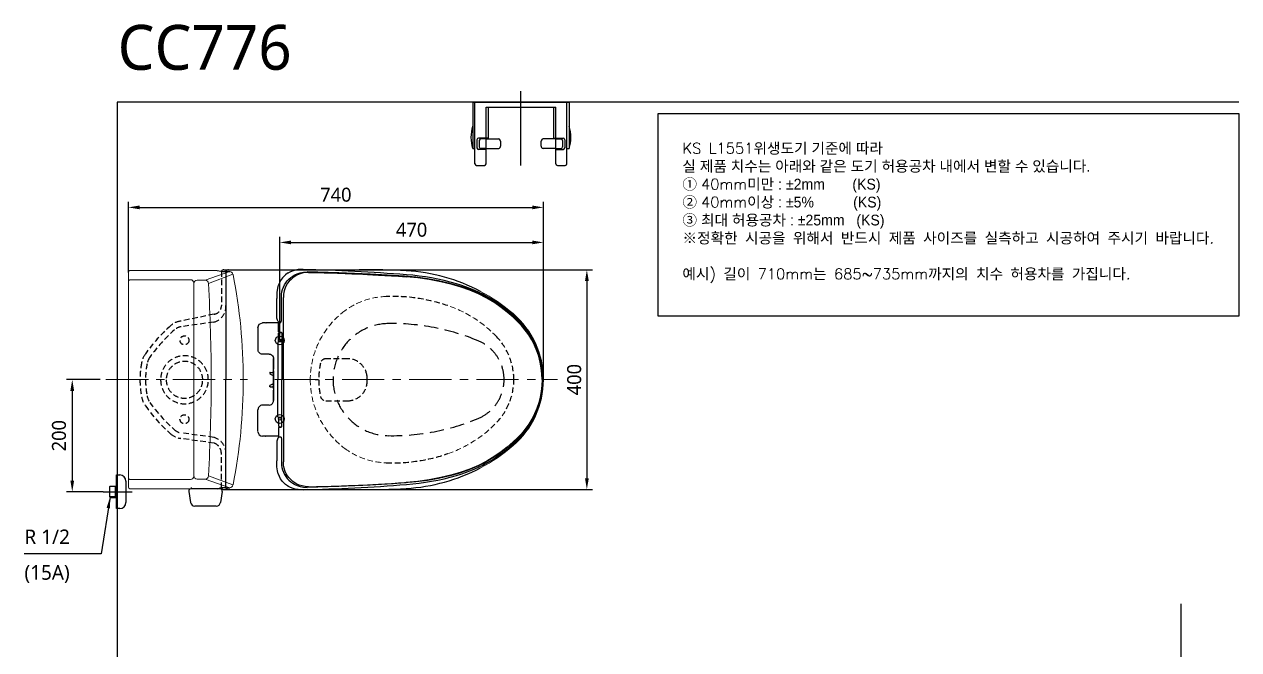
# Model space of a CAD drawing. Extents: x 2405 to 4616, y 341 to 2571.
# Drawn here: x 2451 to 4616, y 1456 to 2571 of the extents above; entities that cross this region are included whole.
import ezdxf

# ---------------------------------------------------------------- set-up
doc = ezdxf.new("R2010")
doc.units = 0
doc.header["$LTSCALE"] = 20
doc.header["$MEASUREMENT"] = 0
doc.linetypes.add('CENTER', pattern=[2, 1.25, -0.25, 0.25, -0.25])
doc.linetypes.add('HIDDEN', pattern=[0.375, 0.25, -0.125])
doc.layers.get('0').update_dxf_attribs({"linetype": 'CONTINUOUS'})
doc.layers.get('DEFPOINTS').update_dxf_attribs({"linetype": 'CONTINUOUS'})
for name, color, linetype in [('1', 1, 'CONTINUOUS'), ('2', 2, 'CONTINUOUS'), ('3', 3, 'CONTINUOUS'), ('4', 4, 'CONTINUOUS'), ('6', 6, 'CONTINUOUS'), ('FAUCET', 4, 'CONTINUOUS')]:
    doc.layers.add(name, color=color, linetype=linetype)
doc.styles.add('GHS', font='romans', dxfattribs={"bigfont": 'ghs'})
doc.styles.add('ROMANS', font='romans', dxfattribs={"height": 10.144927})
doc.styles.get("Standard").update_dxf_attribs({"font": 'NanumGothic.ttf'})
doc.dimstyles.new('ISO-25', dxfattribs={"dimtxt": 25, "dimasz": 15, "dimexe": 1.25, "dimexo": 0.625, "dimgap": 7, "dimtad": 1, "dimtxsty": 'Standard', "dimcen": 2.5, "dimclrt": 2, "dimadec": 0, "dimazin": 0, "dimtfac": 1, "dimtmove": 0, "dimatfit": 3, "dimfxl": 0, "dimarcsym": 0})
doc.dimstyles.get("Standard").update_dxf_attribs({"dimtxt": 2.7, "dimasz": 2, "dimexe": 2, "dimexo": 1, "dimgap": 1.5, "dimtad": 1, "dimlfac": 10, "dimzin": 0, "dimdsep": 46, "dimtxsty": 'Standard', "dimcen": 0, "dimclrt": 2, "dimadec": 0, "dimazin": 0, "dimtfac": 1, "dimtofl": 0, "dimtmove": 0, "dimatfit": 3, "dimfxl": 0, "dimtolj": 1, "dimtzin": 0, "dimarcsym": 0})

# ---------------------------------------------------------------- blocks, each defined once
blk = doc.blocks.new('*D12')
at = {"layer": '1', "color": 3, "linetype": 'ByBlock', "lineweight": -2}
for p, q in [((2586.3, 1937.7), (2526.5, 1937.7)), ((2536.5, 1917.7), (2536.5, 1757.7)), ((2591.8, 1737.7), (2526.5, 1737.7))]:
    blk.add_line(p, q, dxfattribs=at)
at = {"layer": '1', "color": 3}
for points in [[(2533.1, 1917.7), (2539.8, 1917.7), (2536.5, 1937.7)], [(2533.1, 1757.7), (2539.8, 1757.7), (2536.5, 1737.7)]]:
    blk.add_solid(points, dxfattribs=at)
at = {"layer": 'DEFPOINTS', "color": 0}
for p in [(2586.3, 1937.7), (2536.5, 1737.7), (2591.8, 1737.7)]:
    blk.add_point(p, dxfattribs=at)
at = {"layer": '1', "color": 2, "insert": (2512.9, 1837.7), "char_height": 25, "attachment_point": 5, "rotation": 90}
blk.add_mtext('\\A1;200', dxfattribs=at)
blk = doc.blocks.new('*D6')
at = {"color": 3, "linetype": 'ByBlock', "lineweight": -2}
for p, q in [((2906.6, 2007.5), (2906.6, 2192.4)), ((3376.6, 1937.6), (3376.6, 2192.4)), ((2926.6, 2182.4), (3356.6, 2182.4))]:
    blk.add_line(p, q, dxfattribs=at)
at = {"color": 3, "linetype": 'Continuous'}
for points in [[(2926.6, 2185.8), (2926.6, 2179.1), (2906.6, 2182.4)], [(3356.6, 2185.8), (3356.6, 2179.1), (3376.6, 2182.4)]]:
    blk.add_solid(points, dxfattribs=at)
at = {"layer": 'DEFPOINTS', "color": 0, "linetype": 'Continuous'}
for p in [(3376.6, 2182.4), (2906.6, 2007.5), (3376.6, 1937.6)]:
    blk.add_point(p, dxfattribs=at)
at = {"color": 2, "linetype": 'Continuous', "lineweight": 0, "insert": (3141.6, 2204.9), "char_height": 25, "attachment_point": 5}
blk.add_mtext('\\A1;470', dxfattribs=at)
blk = doc.blocks.new('*D7')
at = {"color": 3, "linetype": 'ByBlock', "lineweight": -2}
for p, q in [((2872.7, 2133.7), (3464.1, 2133.7)), ((3454.1, 2113.7), (3454.1, 1761.6)), ((2888.2, 1741.6), (3464.1, 1741.6))]:
    blk.add_line(p, q, dxfattribs=at)
at = {"color": 3, "linetype": 'Continuous'}
for points in [[(3450.8, 2113.7), (3457.5, 2113.7), (3454.1, 2133.7)], [(3450.8, 1761.6), (3457.5, 1761.6), (3454.1, 1741.6)]]:
    blk.add_solid(points, dxfattribs=at)
at = {"layer": 'DEFPOINTS', "color": 0, "linetype": 'Continuous'}
for p in [(2872.7, 2133.7), (2888.2, 1741.6), (3454.1, 1741.6)]:
    blk.add_point(p, dxfattribs=at)
at = {"color": 2, "linetype": 'Continuous', "lineweight": 0, "insert": (3431.6, 1937.7), "char_height": 25, "attachment_point": 5, "rotation": 90}
blk.add_mtext('\\A1;400', dxfattribs=at)
blk = doc.blocks.new('A$C18963F04')
at = {"color": 2, "ltscale": 50}
for p, q in [((80.2, 392.7), (80.2, 392.7)), ((33.5, 308.9), (33.5, 341)), ((0, 289.2), (0, 249.9)), ((0, 289.2), (0, 289.2)), ((13.6, 297.4), (8, 297.4)), ((14.4, 297.4), (13.8, 297.3)), ((36.5, 297.4), (14.4, 297.4)), ((36.4, 282.8), (36.4, 296.9)), ((36.9, 298.2), (40.1, 298.4)), ((36.9, 281.5), (41.2, 281.3)), ((38.5, 299), (38.1, 299)), ((38.6, 299), (38.2, 299)), ((35.3, 262.1), (35.3, 196.4)), ((36.5, 265.4), (36.5, 278.6)), ((41.4, 263.7), (38.4, 263.9)), ((42.6, 276.3), (42.6, 196.4)), ((0, 249.9), (0, 249.9)), ((0, 249.9), (0, 249.9)), ((19.7, 241.9), (8, 241.9)), ((19.7, 241.9), (19.7, 241.9)), ((27.7, 234.1), (27.7, 234.1)), ((27.7, 234.1), (27.7, 215)), ((27.7, 212.5), (27.7, 233.9)), ((21, 208.8), (21, 208.7)), ((21, 207.7), (21, 208.7)), ((21.5, 209.3), (25.7, 209.3)), ((27, 207.7), (27, 208.8)), ((27.2, 204.3), (27.2, 204.3)), ((27.7, 207.4), (27.7, 212.5)), ((27.7, 207.4), (27.7, 212.5)), ((27.7, 212), (27.7, 211.9)), ((27.7, 211.9), (27.7, 203.6)), ((27.7, 207.1), (27.7, 211.9)), ((27.7, 206.7), (27.7, 206.4)), ((27.7, 206.4), (27.7, 206.7)), ((27.7, 201.4), (27.7, 206.2)), ((27.7, 203.6), (27.7, 204.3)), ((27.7, 203.4), (27.7, 203.6)), ((27.7, 203.6), (27.7, 203.4)), ((27.7, 202.9), (27.7, 196.4)), ((27.7, 189.9), (27.7, 196.4)), ((35.3, 130.6), (35.3, 196.4)), ((42.6, 116.5), (42.6, 196.4)), ((507.3, 196.4), (506.6, 196.4)), ((21, 185), (21, 184.1)), ((21, 184), (21, 184.1)), ((21.5, 183.5), (25.7, 183.5)), ((27, 185.1), (27, 184)), ((27.2, 188.5), (27.2, 188.5)), ((27.7, 191.4), (27.7, 186.6)), ((27.7, 189.4), (27.7, 189.2)), ((27.7, 189.2), (27.7, 189.4)), ((27.7, 180.9), (27.7, 189.2)), ((27.7, 189.2), (27.7, 188.5)), ((27.7, 186.1), (27.7, 186.4)), ((27.7, 186.4), (27.7, 186.1)), ((27.7, 185.7), (27.7, 180.9)), ((27.7, 185.4), (27.7, 180.3)), ((27.7, 185.4), (27.7, 180.3)), ((27.7, 180.8), (27.7, 180.9)), ((27.7, 180.3), (27.7, 158.9)), ((27.7, 158.7), (27.7, 177.8)), ((27.7, 158.7), (27.7, 158.7)), ((0, 103.6), (0, 142.9)), ((0, 142.9), (0, 142.9)), ((0, 142.9), (0, 142.9)), ((19.7, 150.9), (8, 150.9)), ((19.7, 150.9), (19.7, 150.9)), ((36.4, 110), (36.4, 95.9)), ((36.5, 127.4), (36.5, 114.2)), ((36.9, 111.3), (41.2, 111.5)), ((41.4, 129.1), (38.4, 128.9)), ((0, 103.6), (0, 103.6)), ((13.6, 95.4), (8, 95.4)), ((14.4, 95.4), (13.8, 95.5)), ((36.5, 95.4), (14.4, 95.4)), ((36.9, 94.6), (40.1, 94.4)), ((38.5, 93.8), (38.1, 93.8)), ((38.6, 93.8), (38.2, 93.8)), ((33.5, 83.8), (33.5, 51.8)), ((80.2, 0.1), (80.2, 0.1))]:
    blk.add_line(p, q, dxfattribs=at)
for points in [[(76.5, 392.8), (71.4, 392.6), (66.1, 391.7), (60.8, 390.1), (56.8, 388.3), (54.4, 387)], [(80.2, 392.7), (76.5, 392.8)], [(76.5, 392.8), (76.5, 392.8), (76.5, 392.8)], [(54.4, 387), (52.9, 386), (49.1, 383.3), (45.6, 380), (43.7, 377.9), (42, 375.6), (40.3, 373.2), (38.1, 369.3), (36.3, 364.9), (36, 364.3), (35.8, 363.5), (35.5, 362.6), (35.2, 361.6), (34.9, 360.4), (34.6, 359), (34, 355.8), (33.6, 352), (33.5, 347.6)], [(41.8, 344.3), (42.1, 348.8), (42.7, 353.2), (43.8, 357.4), (45.3, 361.5), (47.2, 365.4), (49.5, 369.1), (52.2, 372.6), (55.2, 375.8), (58.4, 378.7), (61.9, 381.2), (65, 383)], [(90.3, 387.5), (84.4, 387.2), (78.7, 386.1), (73.2, 384.4), (69.3, 382.6), (65.5, 380.5), (62.1, 378), (58.9, 375.2), (55.7, 371.8), (52.9, 368.2), (50.5, 364.3), (48.6, 360.2), (46.7, 354.6), (45.5, 348.9), (45.2, 343.1)], [(53.1, 386.2), (53.9, 386.7), (54.3, 386.9)], [(62.5, 381.6), (64.9, 383), (65, 383.1)], [(65, 383), (65.8, 383.5), (70, 385.3), (75.4, 387.1), (81.4, 388.2), (87.6, 388.5)], [(507.4, 196.4), (507, 207.1), (505.8, 217.8), (503.8, 228.3), (501.1, 238.6), (497.6, 248.8), (493.4, 258.6), (487.4, 270), (480.4, 280.8), (472.5, 290.9), (463.7, 300.3), (454.4, 309.1), (442.2, 319.5), (429.4, 329.1), (416, 337.9), (402, 345.7), (387.6, 352.7), (372.7, 358.7), (357.5, 363.8), (342.1, 368), (322.1, 372.5), (302, 376.2), (281.7, 378.9), (261.3, 380.7), (240.9, 382.1), (220.5, 383.4), (200.1, 384.5), (143.9, 387), (87.6, 388.5)], [(90.3, 387.5), (104.5, 387.2), (117.9, 386.9), (130.3, 386.6), (141.9, 386.2), (148.8, 386), (155.2, 385.8), (161.4, 385.5), (167.2, 385.3), (172.6, 385.1), (179.2, 384.8), (186.7, 384.4), (195.2, 384), (204.6, 383.5), (214.9, 382.9), (225.9, 382.3), (237.8, 381.5), (250.6, 380.7), (264.3, 379.7)], [(506.6, 196.4), (506.2, 206.9), (505.1, 217.4), (503.2, 227.8), (500.5, 238), (497.1, 248), (493, 257.7), (488.2, 267.1), (482.7, 276.1), (476.6, 284.6), (469.9, 292.7), (462.6, 300.3), (455.1, 307.6), (444.6, 316.7), (433.6, 325.2), (422.1, 333.1), (407.8, 341.7), (393, 349.4), (377.7, 356), (362, 361.6), (346, 366.2), (325.8, 371), (305.4, 374.8), (284.9, 377.8), (264.3, 379.7)], [(33.5, 347.6), (33.6, 341)], [(33.5, 341), (33.5, 341), (33.6, 341)], [(41.8, 303.3), (41.8, 307.9), (41.8, 313.5), (41.8, 320), (41.8, 327.3), (41.8, 335.5), (41.8, 344.3)], [(41.8, 344.3), (41.8, 344.3), (41.8, 344.3)], [(45.3, 274.7), (45.3, 308.9), (45.2, 343.1)], [(38.1, 299), (37.4, 299.1), (36.7, 299.4), (36, 300), (35.3, 301), (34.7, 302.3), (34.1, 304.1), (33.7, 306.3), (33.6, 307.6), (33.5, 309.1)], [(33.5, 309), (33.5, 309), (33.5, 309)], [(33.5, 309), (33.6, 309)], [(40.1, 298.4), (40.5, 298.4), (40.9, 298.8), (41.2, 299.3), (41.5, 300), (41.7, 301.7), (41.8, 303.4)], [(38.6, 299), (38.5, 299)], [(37.3, 264.1), (36.5, 264), (35.9, 263.6), (35.4, 262.9), (35.3, 262.1)], [(36.5, 278.5), (36.5, 278.5), (36.7, 279.2), (37, 279.7), (37.4, 280.1), (37.7, 280.3), (37.9, 280.4), (38.1, 280.4), (38.3, 280.5), (38.5, 280.5), (38.9, 280.5), (39.5, 280.5), (39.9, 280.6)], [(38.4, 263.9), (38.1, 263.9), (37.9, 264), (37.7, 264), (37.5, 264.1), (37.2, 264.2), (36.9, 264.5), (36.6, 264.9), (36.5, 265.4), (36.5, 265.5)], [(42.6, 263.7), (42.5, 263.7), (41.9, 263.7), (41.5, 263.7)], [(21, 207.7), (21, 207.4)], [(25.7, 204.5), (25.8, 204.5), (26.3, 204.4), (26.7, 204.3), (27, 204.3), (27.2, 204.2), (27.2, 204.3)], [(26.5, 209.3), (26.7, 209.3), (26.9, 209.2), (27, 209), (27, 208.9), (27, 208.8), (27, 208.8)], [(27, 207.7), (27, 207.6), (27.1, 207.5), (27.1, 207.4), (27.2, 207.3), (27.2, 207.3)], [(27.2, 207.2), (27.3, 207.2), (27.3, 207.2), (27.4, 207.2)], [(27.2, 204.3), (27.3, 204.3), (27.3, 204.3), (27.4, 204.3), (27.6, 204.3), (27.7, 204.3)], [(27.7, 207.1), (27.6, 207.1), (27.4, 207.1), (27.4, 207.2)], [(27.7, 203.7), (27.7, 203.7), (27.7, 203.6), (27.7, 203.6)], [(27.7, 196.4), (27.7, 198.4), (27.7, 201.4)], [(27.7, 196.4), (27.7, 194.4), (27.7, 191.4)], [(507.4, 196.4), (507, 185.7), (505.8, 175), (503.8, 164.5), (501.1, 154.1), (497.6, 144), (493.4, 134.2), (487.4, 122.8), (480.4, 112), (472.5, 101.9), (463.7, 92.5), (454.4, 83.6), (442.2, 73.3), (429.4, 63.7), (416, 54.9), (402, 47.1), (387.6, 40.1), (372.7, 34.1), (357.5, 29), (342.1, 24.8), (322.1, 20.3), (302, 16.6), (281.7, 13.9), (261.3, 12.1), (240.9, 10.7), (220.5, 9.4), (200.1, 8.3), (143.9, 5.8), (87.6, 4.3)], [(506.6, 196.4), (506.2, 185.9), (505.1, 175.4), (503.2, 165), (500.5, 154.8), (497.1, 144.8), (493, 135.1), (488.2, 125.7), (482.7, 116.7), (476.6, 108.2), (469.9, 100), (462.6, 92.4), (455.1, 85.2), (444.6, 76.1), (433.6, 67.6), (422.1, 59.7), (407.8, 51.1), (393, 43.4), (377.7, 36.8), (362, 31.2), (346, 26.6), (325.8, 21.8), (305.4, 17.9), (284.9, 15), (264.3, 13.1)], [(508.8, 196.4), (508.2, 196.4), (507.5, 196.4), (507.4, 196.4)], [(21, 185), (21, 185.4)], [(25.7, 188.3), (25.8, 188.3), (26.3, 188.4), (26.7, 188.5), (27, 188.5), (27.2, 188.5), (27.2, 188.5)], [(26.5, 183.5), (26.7, 183.5), (26.9, 183.6), (27, 183.8), (27, 183.9), (27, 183.9), (27, 184)], [(27, 185.1), (27, 185.2), (27.1, 185.3), (27.1, 185.4), (27.2, 185.5), (27.2, 185.5)], [(27.2, 188.5), (27.3, 188.5), (27.3, 188.5), (27.4, 188.5), (27.6, 188.5), (27.7, 188.5)], [(27.2, 185.6), (27.3, 185.6), (27.3, 185.6), (27.4, 185.6)], [(27.7, 185.7), (27.6, 185.7), (27.4, 185.7), (27.4, 185.6)], [(27.7, 189.1), (27.7, 189.1), (27.7, 189.2), (27.7, 189.2)], [(37.3, 128.6), (36.5, 128.8), (35.9, 129.2), (35.4, 129.9), (35.3, 130.6)], [(38.4, 128.9), (38.1, 128.9), (37.9, 128.8), (37.7, 128.8), (37.5, 128.7), (37.2, 128.6), (36.9, 128.3), (36.6, 127.9), (36.5, 127.3), (36.5, 127.3)], [(36.5, 114.3), (36.5, 114.3), (36.7, 113.5), (37, 113.1), (37.4, 112.7), (37.7, 112.5), (37.9, 112.4), (38.1, 112.4), (38.3, 112.3), (38.5, 112.3), (38.9, 112.3), (39.5, 112.3), (39.9, 112.2)], [(42.6, 129.1), (42.5, 129.1), (41.9, 129.1), (41.5, 129.1)], [(45.3, 118.1), (45.3, 83.9), (45.2, 49.7)], [(38.1, 93.8), (37.4, 93.7), (36.7, 93.4), (36, 92.8), (35.3, 91.8), (34.7, 90.5), (34.1, 88.7), (33.7, 86.5), (33.6, 85.2), (33.5, 83.7)], [(38.6, 93.8), (38.5, 93.8)], [(40.1, 94.4), (40.5, 94.4), (40.9, 94), (41.2, 93.5), (41.5, 92.8), (41.7, 91.1), (41.8, 89.4)], [(41.8, 89.5), (41.8, 84.9), (41.8, 79.3), (41.8, 72.8), (41.8, 65.5), (41.8, 57.3), (41.8, 48.5)], [(33.5, 83.8), (33.5, 83.8), (33.5, 83.8)], [(33.5, 83.8), (33.6, 83.8)], [(33.5, 45.2), (33.6, 51.8)], [(33.5, 51.8), (33.5, 51.8), (33.6, 51.8)], [(54.4, 5.8), (52.9, 6.8), (49.1, 9.5), (45.6, 12.8), (43.7, 14.9), (42, 17.2), (40.3, 19.6), (38.1, 23.5), (36.3, 27.8), (36, 28.5), (35.8, 29.2), (35.5, 30.2), (35.2, 31.2), (34.9, 32.4), (34.6, 33.8), (34, 37), (33.6, 40.8), (33.5, 45.2)], [(41.8, 48.4), (42.1, 44), (42.7, 39.6), (43.8, 35.4), (45.3, 31.3), (47.2, 27.4), (49.5, 23.7), (52.2, 20.2), (55.2, 17), (58.4, 14.1), (61.9, 11.6), (65, 9.8)], [(41.8, 48.4), (41.8, 48.4), (41.8, 48.4)], [(90.3, 5.3), (84.4, 5.6), (78.7, 6.7), (73.2, 8.4), (69.3, 10.2), (65.5, 12.3), (62.1, 14.8), (58.9, 17.6), (55.7, 21), (52.9, 24.6), (50.5, 28.5), (48.6, 32.5), (46.7, 38.2), (45.5, 43.9), (45.2, 49.7)], [(53.1, 6.6), (53.9, 6.1), (54.3, 5.8)], [(76.5, 0), (71.4, 0.2), (66.1, 1.1), (60.8, 2.7), (56.8, 4.5), (54.4, 5.8)], [(62.5, 11.2), (64.9, 9.8), (65, 9.7)], [(65, 9.8), (65.8, 9.3), (70, 7.5), (75.4, 5.7), (81.4, 4.6), (87.6, 4.3)], [(80.2, 0.1), (76.5, 0)], [(76.5, 0), (76.5, 0), (76.5, 0)], [(90.3, 5.3), (104.5, 5.6), (117.9, 5.9), (130.3, 6.2), (141.9, 6.6), (148.8, 6.8), (155.2, 7), (161.4, 7.3), (167.2, 7.5), (172.6, 7.7), (179.2, 8), (186.7, 8.4), (195.2, 8.8), (204.6, 9.3), (214.9, 9.8), (225.9, 10.5), (237.8, 11.3), (250.6, 12.1), (264.3, 13.1)]]:
    blk.add_lwpolyline(points, dxfattribs=at)
for centre in [(38.8, 266.4), (38.8, 126.4)]:
    blk.add_circle(centre, 2.37, dxfattribs=at)
for centre, radius, start, end in [((8.2, -2874.1), 3267.6, 85.4987, 88.7365), ((8.2, -2874.1), 3267.6, 85.4987, 88.7365), ((228.8, -71), 455.9, 74.0873, 85.4987), ((228.8, -71), 455.9, 74.0873, 85.4987), ((284.2, 123.2), 253.9, 43.6123, 74.0873), ((284.2, 123.2), 253.9, 43.6123, 74.0873), ((361, 196.4), 147.8, 0, 43.6123), ((28.5, 214.9), 10.8, 227.0817, 254.799), ((361, 196.4), 147.8, 316.3877, 0), ((28.5, 177.9), 10.8, 105.201, 132.9183), ((284.2, 269.6), 253.9, 285.9127, 316.3877), ((284.2, 269.6), 253.9, 285.9127, 316.3877), ((228.8, 463.8), 455.9, 274.5013, 285.9127), ((228.8, 463.8), 455.9, 274.5013, 285.9127), ((8.2, 3266.9), 3267.6, 271.2635, 274.5013), ((8.2, 3266.9), 3267.6, 271.2635, 274.5013)]:
    blk.add_arc(centre, radius, start, end, dxfattribs=at)
at = {"color": 2, "linetype": 'HIDDEN', "ltscale": 5}
for centre, radius, start, end in [((233.8, 196.4), 100, 90.9366, 180), ((238.7, -103.6), 400, 67.3618, 90.9366), ((363.8, 196.4), 75, 0, 67.3618), ((233.8, 196.4), 100, 180, 269.0634), ((363.8, 196.4), 75, 292.6382, 0), ((238.7, 496.4), 400, 269.0634, 292.6382)]:
    blk.add_arc(centre, radius, start, end, dxfattribs=at)
at = {"color": 2, "ltscale": 50, "extrusion": (0, 0, -1)}
for centre, major_axis, ratio, start_param, end_param in [((8, 289.4), (4.21, -6.81), 0.99966, 2.124488, 3.694989), ((13.6, 296.9), (0, -0.5), 0.999695, 3.141593, 3.704966), ((47.9, 280.5), (-9, 0), 0.017453, 0.50647, 0.824227), ((41.2, 276.3), (0, -5), 0.284012, 3.158327, 4.711911), ((50.4, 280.4), (-12.7, 0), 0.017453, 0.824211, 0.844948), ((8, 249.9), (0, -8), 0.999848, 1.537628, 1.570811), ((8, 249.9), (0, -8), 0.999848, 0.877805, 1.537628), ((8, 249.9), (0, -8), 0.999848, 0.000015, 0.877805), ((19.7, 233.9), (5.66, 5.66), 0.999695, 5.497925, 6.697438), ((19.7, 233.9), (-7.66, -2.32), 0.999451, 2.752531, 3.435587), ((19.7, 233.9), (5.66, 5.66), 0.999695, 0.414252, 0.785253), ((27.7, 207.4), (0, -0.8), 0.017455, 0.523599, 1.570796), ((21.5, 185.4), (0, -0.5), 0.998838, 1.569846, 2.39245), ((21.5, 184), (0, -0.5), 0.999848, 0, 1.570796), ((25.7, 183.5), (-1.5, 0), 0.017455, 4.13565, 4.712389), ((27.3, 185.2), (0.088, 0.575), 0.246445, 5.145086, 5.272141), ((27.7, 185.4), (0, -0.8), 0.017455, 1.570796, 2.617994)]:
    blk.add_ellipse(centre, major_axis=major_axis, ratio=ratio, start_param=start_param, end_param=end_param, dxfattribs=at)
at = {"color": 2, "ltscale": 50}
for centre, major_axis, ratio, start_param, end_param in [((21.5, 208.8), (0, 0.5), 0.999848, 0, 1.570796), ((21.5, 207.4), (0, 0.5), 0.998838, 1.569846, 2.39245), ((25.7, 209.3), (-1.5, 0), 0.017455, 4.13565, 4.712389), ((27.3, 207.5), (0.088, -0.575), 0.246445, 5.145086, 5.272141), ((27.7, 207.4), (0, 0.8), 0.017455, 1.570796, 2.617994), ((27.7, 185.4), (0, 0.8), 0.017455, 0.523599, 1.570796), ((19.7, 158.9), (5.66, -5.66), 0.999695, 5.497925, 6.697438), ((19.7, 158.9), (-7.66, 2.32), 0.999451, 2.752531, 3.435587), ((19.7, 158.9), (5.66, -5.66), 0.999695, 0.414252, 0.785253), ((8, 142.9), (0, 8), 0.999848, 0.877805, 1.537628), ((8, 142.9), (0, 8), 0.999848, 1.537628, 1.570811), ((8, 142.9), (0, 8), 0.999848, 0.000015, 0.877805), ((47.9, 112.3), (-9, 0), 0.017453, 0.50647, 0.824227), ((41.2, 116.5), (0, 5), 0.284012, 3.158327, 4.711911), ((50.4, 112.4), (-12.7, 0), 0.017453, 0.824211, 0.844948), ((8, 103.4), (4.21, 6.81), 0.99966, 2.124488, 3.694989), ((13.6, 95.9), (0, 0.5), 0.999695, 3.141593, 3.704966)]:
    blk.add_ellipse(centre, major_axis=major_axis, ratio=ratio, start_param=start_param, end_param=end_param, dxfattribs=at)
for points in [[(36.4, 296.9), (36.4, 297), (36.4, 297.3), (36.6, 297.7), (36.8, 298), (36.9, 298.2)], [(36.9, 281.5), (36.8, 281.7), (36.6, 282), (36.4, 282.4), (36.4, 282.7), (36.4, 282.8)], [(36.9, 111.3), (36.8, 111.1), (36.6, 110.8), (36.4, 110.4), (36.4, 110.1), (36.4, 110)], [(36.4, 95.9), (36.4, 95.8), (36.4, 95.5), (36.6, 95.1), (36.8, 94.8), (36.9, 94.6)]]:
    blk.add_open_spline(points, degree=3, dxfattribs=at)
for points, knots in [([(41, 299), (40.8, 299), (39.9, 299), (39.1, 299), (38.6, 299)], [0.742861, 0.742861, 0.742861, 0.742861, 0.8, 1, 1, 1, 1]), ([(45.4, 196.4), (45.4, 205.1), (45.4, 222.5), (45.4, 248.6), (45.4, 266), (45.3, 274.7)], [0.0000005, 0.0000005, 0.0000005, 0.0000005, 0.3333333, 0.6666667, 0.9999995, 0.9999995, 0.9999995, 0.9999995]), ([(45.4, 196.4), (45.4, 187.7), (45.4, 170.3), (45.4, 144.2), (45.4, 126.8), (45.3, 118.1)], [0.0000005, 0.0000005, 0.0000005, 0.0000005, 0.3333333, 0.6666667, 0.9999995, 0.9999995, 0.9999995, 0.9999995]), ([(41, 93.8), (40.8, 93.8), (39.9, 93.8), (39.1, 93.8), (38.6, 93.8)], [0.742861, 0.742861, 0.742861, 0.742861, 0.8, 1, 1, 1, 1])]:
    blk.add_open_spline(points, degree=3, knots=knots, dxfattribs=at)
blk = doc.blocks.new('*D15')
at = {"color": 3, "linetype": 'ByBlock', "lineweight": -2}
for p, q in [((2636.5, 2128.5), (2636.5, 2254.9)), ((3376.6, 1937.7), (3376.6, 2254.9)), ((2656.5, 2244.9), (3356.6, 2244.9))]:
    blk.add_line(p, q, dxfattribs=at)
at = {"color": 3, "linetype": 'Continuous'}
for points in [[(2656.5, 2248.2), (2656.5, 2241.5), (2636.5, 2244.9)], [(3356.6, 2248.2), (3356.6, 2241.5), (3376.6, 2244.9)]]:
    blk.add_solid(points, dxfattribs=at)
at = {"layer": 'DEFPOINTS', "color": 0, "linetype": 'Continuous'}
for p in [(3376.6, 2244.9), (2636.5, 2128.5), (3376.6, 1937.7)]:
    blk.add_point(p, dxfattribs=at)
at = {"color": 2, "linetype": 'Continuous', "lineweight": 0, "insert": (3006.5, 2267.4), "char_height": 25, "attachment_point": 5}
blk.add_mtext('\\A1;740', dxfattribs=at)

msp = doc.modelspace()

# ---------------------------------------------------------------- linework, layer by layer
at = {"linetype": 'Continuous', "lineweight": 0}
for p, q in [((2636.5, 2128.5), (2636.5, 1937.7)), ((2640.5, 2132.5), (2794.9, 2132.5)), ((2773.4, 2115), (2817.6, 2130.4)), ((2779.3, 2109.3), (2823.1, 2125.5)), ((2794.9, 2132.5), (2794.9, 2132.5)), ((2823.1, 2125.5), (2823.1, 2125.4)), ((2640.5, 2115.9), (2747.3, 2115.9)), ((2753.3, 2109.9), (2753.3, 1937.7)), ((2759.3, 2115), (2773.4, 2115)), ((2636.5, 1746.8), (2636.5, 1937.7)), ((2753.3, 1765.5), (2753.3, 1937.7)), ((2640.5, 1759.5), (2747.3, 1759.5)), ((2759.3, 1760.4), (2773.4, 1760.4)), ((2773.4, 1760.4), (2817.6, 1745)), ((2779.3, 1766), (2823.1, 1749.9)), ((2640.5, 1742.8), (2794.9, 1742.8))]:
    msp.add_line(p, q, dxfattribs=at)
for p, q in [((2794.9, 2132.5), (2801.2, 2131.2)), ((2806.9, 2133.7), (3048.2, 2133.7)), ((2810.6, 2131), (2810.6, 1937.4)), ((2810.6, 2130.4), (2817.3, 2130.4)), ((2810.6, 1744.4), (2810.6, 1937.4)), ((2794.9, 1742.8), (2801.2, 1744.2)), ((2806.9, 1741.6), (3048.2, 1741.6)), ((2810.6, 1744.9), (2817.3, 1744.9))]:
    msp.add_line(p, q)
at = {"linetype": 'HIDDEN', "ltscale": 2}
for p, q in [((2802.4, 2131), (2802.4, 2069.3)), ((2789.5, 2054.4), (2729.5, 2042)), ((2789.1, 2040.2), (2730.9, 2032.1)), ((2789.1, 1834.6), (2730.9, 1842.7)), ((2789.5, 1824.4), (2729.5, 1832.8)), ((2802.4, 1744.4), (2802.4, 1805.5))]:
    msp.add_line(p, q, dxfattribs=at)
at = {"color": 1, "linetype": 'CENTER', "lineweight": 0, "ltscale": 3}
for p, q in [((2596.1, 1937.7), (2849.2, 1937.7)), ((2897.5, 1937.7), (3401.7, 1937.7))]:
    msp.add_line(p, q, dxfattribs=at)
at = {"linetype": 'Continuous'}
for p, q in [((2794.9, 1742.8), (2794.9, 1742.8)), ((2823.1, 1749.9), (2823.1, 1749.9))]:
    msp.add_line(p, q, dxfattribs=at)
at = {"color": 7, "linetype": 'HIDDEN', "ltscale": 2}
msp.add_lwpolyline([(2975.9, 1937.5, 0.05307), (2979.1, 1907.9, 0.353376), (2988.9, 1900), (3027.4, 1900, 0.365977), (3061.9, 1929.1, 0.041886), (3062.6, 1937.5, 0.041886), (3061.9, 1945.8, 0.365977), (3027.4, 1975), (2988.9, 1975, 0.353376), (2979.1, 1967.1, 0.05307)], format="xyb", close=True, dxfattribs=at)
at = {"linetype": 'HIDDEN', "ltscale": 2}
for centre in [(2736.6, 2007.7), (2736.6, 1867.1)]:
    msp.add_circle(centre, 8, dxfattribs=at)
at = {"color": 7}
for centre in [(2906.6, 2007.5), (2906.6, 1867.5)]:
    msp.add_circle(centre, 8, dxfattribs=at)
at = {"linetype": 'Continuous', "lineweight": 0}
for centre, radius, start, end in [((2640.5, 2128.5), 4, 90, 180), ((2817.2, 2124.4), 6, 10.089, 89.7935), ((1859, 1937.3), 982.4, 0.0195, 11.0399), ((2640.5, 2111.9), 4, 90.0047, 180), ((2747.3, 2109.9), 6, 0, 90.1085), ((2759.3, 2109), 6, 89.9998, 180), ((2773.4, 2109), 6, 3.2507, 89.9998), ((-240.3, 1937.8), 3024.5, 359.9976, 3.2509), ((-240.3, 1937.6), 3024.5, 356.7491, 0.0024), ((1859, 1938), 982.4, 348.9601, 359.9805), ((2640.5, 1763.5), 4, 180, 269.9953), ((2747.3, 1765.5), 6, 269.8915, 0), ((2759.3, 1766.4), 6, 180, 270.0002), ((2773.4, 1766.4), 6, 270.0002, 356.7493), ((2640.5, 1746.8), 4, 180, 270), ((2817.2, 1750.9), 6, 270.2065, 349.911)]:
    msp.add_arc(centre, radius, start, end, dxfattribs=at)
for centre, radius, start, end in [((2809.2, 2172.8), 42.3, 259.0417, 271.8101), ((2806.9, 2128.7), 5, 90, 153.6474), ((2815.1, 2128.7), 5, 159.8805, 159.8818), ((2815.1, 2128.7), 5, 90, 153.2483), ((2809.2, 1702.6), 42.3, 88.1899, 100.9583), ((2806.9, 1746.6), 5, 206.3526, 270), ((2815.1, 1746.6), 5, 200.1182, 200.1195), ((2815.1, 1746.6), 5, 206.7516, 270)]:
    msp.add_arc(centre, radius, start, end)
at = {"color": 0, "linetype": 'HIDDEN', "lineweight": 0, "ltscale": 2}
for centre, radius, start, end in [((3100.2, 1956.1), 130, 91.6161, 126.544), ((3113.9, 1937.7), 153, 126.544, 180.0028), ((3137.4, 1866), 215, 43.4478, 71.3448), ((3113.9, 1937.7), 153, 179.9972, 233.456), ((3137.4, 2009.4), 215, 288.6552, 316.5522), ((3100.2, 1919.2), 130, 233.456, 268.3839)]:
    msp.add_arc(centre, radius, start, end, dxfattribs=at)
at = {"color": 0, "linetype": 'Continuous', "lineweight": 0}
for centre, start, end in [((3120.2, 1820.6), 49.2351, 62.3229), ((3120.2, 2054.8), 297.6771, 310.7649)]:
    msp.add_arc(centre, 310, start, end, dxfattribs=at)
at = {"linetype": 'HIDDEN', "ltscale": 2}
for centre, radius, start, end in [((2781.3, 2068.5), 29.3, 285.3093, 2.2403), ((2787.4, 2069.2), 15, 277.9147, 360), ((2734, 2009.4), 33, 97.9147, 131.5305), ((2911.1, 1809.5), 300, 131.5305, 144.5106), ((2911.1, 1809.5), 290, 131.5305, 144.5106), ((2734, 2009.4), 23, 97.9147, 131.5305), ((2699.4, 1960.4), 40, 144.5106, 169.0887), ((2699.4, 1960.4), 30, 144.5106, 169.0887), ((2736.6, 1937.7), 42.5, 359.5679, 180.4321), ((2817.2, 1937.7), 160, 169.0887, 180), ((2817.2, 1937.7), 150, 169.0887, 180), ((2736.6, 1937.7), 32.5, 359.435, 180.565), ((2736.6, 1937.1), 42.5, 179.5679, 0.4321), ((2736.6, 1937.1), 32.5, 179.435, 0.565), ((2699.4, 1914.4), 40, 190.9113, 215.4894), ((2699.4, 1914.4), 30, 190.9113, 215.4894), ((2911.1, 2065.3), 300, 215.4894, 228.4695), ((2911.1, 2065.3), 290, 215.4894, 228.4695), ((2734, 1865.5), 33, 228.4695, 262.0853), ((2734, 1865.5), 23, 228.4695, 262.0853), ((2781.3, 1806.3), 29.3, 357.7597, 74.6907), ((2782.8, 1806), 19.6, 358.7035, 70.1907)]:
    msp.add_arc(centre, radius, start, end, dxfattribs=at)
at = {"color": 0, "linetype": 'HIDDEN', "ltscale": 2}
for radius in [160, 150]:
    msp.add_arc((2817.2, 1937.1), radius, 180, 190.9113, dxfattribs=at)
at = {"color": 3, "linetype": 'HIDDEN', "ltscale": 2}
msp.add_arc((2822.1, 1937.4), 150, 179.8847, 180, dxfattribs=at)
at = {"layer": '1'}
for p, q in [((3336.5, 2319.7), (3336.5, 2452.4)), ((2591.8, 1737.7), (2643.1, 1737.7))]:
    msp.add_line(p, q, dxfattribs=at)
at = {"layer": '1', "color": 252, "linetype": 'Continuous'}
msp.add_line((2969.8, 1937.7), (2975.8, 1937.7), dxfattribs=at)
at = {"layer": '1', "color": 0}
for centre, radius, start, end in [((3061.4, 916.3), 1217.5, 86.6661, 90.619), ((3113.3, 1807.3), 325, 62.3229, 86.6661), ((3221.2, 1937.7), 155.4, 360, 49.2351), ((3221.2, 1937.7), 155.4, 310.7649, 0), ((3113.3, 2068.1), 325, 273.3339, 297.6771), ((3061.4, 2959.1), 1217.5, 269.381, 273.3339)]:
    msp.add_arc(centre, radius, start, end, dxfattribs=at)
at = {"layer": '1', "color": 0, "linetype": 'HIDDEN', "ltscale": 2}
for centre, radius, start, end in [((3105.4, 1771.2), 315, 71.3448, 91.6161), ((3212.9, 1937.5), 111, 0.1039, 43.4478), ((3212.9, 1937.9), 111, 316.5522, 359.8961), ((3105.4, 2104.1), 315, 268.3839, 288.6552)]:
    msp.add_arc(centre, radius, start, end, dxfattribs=at)
at = {"layer": '1'}
msp.add_arc((3128.9, 1937.5), 159, 179.9275, 180, dxfattribs=at)
at = {"layer": '3'}
msp.add_lwpolyline([(3581.4, 2412.1), (4616.5, 2412.1), (4616.5, 2050.6), (3581.4, 2050.6)], close=True, dxfattribs=at)
at = {"layer": '4'}
for p, q in [((3250.5, 2432.7), (3422.5, 2432.7)), ((3250.5, 2432.7), (3250.5, 2349.7)), ((3254.5, 2322.7), (3254.5, 2432.7)), ((3418.5, 2322.7), (3418.5, 2432.7)), ((3422.5, 2432.7), (3422.5, 2349.7)), ((3274.5, 2322.7), (3274.5, 2423.4)), ((3274.5, 2423.4), (3398.5, 2423.4)), ((3278.2, 2423.4), (3278.2, 2368.4)), ((3394.7, 2423.4), (3394.7, 2368.4)), ((3398.5, 2322.7), (3398.5, 2423.4)), ((3258.1, 2365.4), (3258.1, 2351.4)), ((3274.5, 2368.4), (3261.1, 2368.4)), ((3262.1, 2363.9), (3262.1, 2352.9)), ((3274.5, 2366.9), (3265.1, 2366.9)), ((3278.2, 2368.4), (3274.5, 2368.4)), ((3274.5, 2366.9), (3296.9, 2366.9)), ((3398.5, 2366.9), (3376, 2366.9)), ((3394.7, 2368.4), (3398.5, 2368.4)), ((3398.5, 2368.4), (3411.8, 2368.4)), ((3398.5, 2366.9), (3407.8, 2366.9)), ((3410.8, 2363.9), (3410.8, 2352.9)), ((3414.8, 2365.4), (3414.8, 2351.4)), ((3250.5, 2349.7), (3254.5, 2349.7)), ((3274.5, 2348.4), (3261.1, 2348.4)), ((3274.5, 2349.9), (3265.1, 2349.9)), ((3274.5, 2349.9), (3296.9, 2349.9)), ((3398.5, 2349.9), (3376, 2349.9)), ((3398.5, 2349.9), (3407.8, 2349.9)), ((3398.5, 2348.4), (3411.8, 2348.4)), ((3418.5, 2349.7), (3422.5, 2349.7)), ((3257.5, 2319.7), (3271.5, 2319.7)), ((3401.5, 2319.7), (3415.5, 2319.7)), ((2615.3, 1707.7), (2615.3, 1767.7)), ((2615.3, 1767.7), (2621.3, 1767.7)), ((2632.3, 1756.7), (2632.3, 1718.7)), ((2603.3, 1746.9), (2604.3, 1747.9)), ((2603.3, 1728.4), (2603.3, 1746.9)), ((2613.8, 1746.9), (2603.3, 1746.9)), ((2604.3, 1747.9), (2615.3, 1747.9)), ((2613.8, 1727.4), (2613.8, 1747.9)), ((2613.8, 1746.9), (2614.8, 1747.9)), ((2615.3, 1747.3), (2615.3, 1728)), ((2613.8, 1728.4), (2603.3, 1728.4)), ((2604.3, 1727.4), (2603.3, 1728.4)), ((2604.3, 1727.4), (2615.3, 1727.4)), ((2614.8, 1727.4), (2613.8, 1728.4)), ((2621.3, 1707.7), (2615.3, 1707.7))]:
    msp.add_line(p, q, dxfattribs=at)
for centre, radius, start, end in [((3315.6, 2369.7), 68.2, 162.9409, 197.0591), ((3357.3, 2369.7), 68.2, 342.9409, 17.0591), ((3261.1, 2365.4), 3, 90, 180), ((3265.1, 2363.9), 3, 90, 180), ((3296.9, 2363.9), 3, 20.743, 90), ((3282.4, 2358.4), 18.5, 339.257, 20.743), ((3390.5, 2358.4), 18.5, 159.257, 200.743), ((3376, 2363.9), 3, 90, 159.257), ((3407.8, 2363.9), 3, 0, 90), ((3411.8, 2365.4), 3, 0, 90), ((3261.1, 2351.4), 3, 180, 270), ((3265.1, 2352.9), 3, 180, 270), ((3296.9, 2352.9), 3, 270, 339.257), ((3376, 2352.9), 3, 200.743, 270), ((3407.8, 2352.9), 3, 270, 0), ((3411.8, 2351.4), 3, 270, 0), ((3257.5, 2322.7), 3, 180, 270), ((3271.5, 2322.7), 3, 270, 0), ((3401.5, 2322.7), 3, 180, 270), ((3415.5, 2322.7), 3, 270, 0), ((2621.3, 1756.7), 11, 0, 90), ((2621.3, 1718.7), 11, 270, 0)]:
    msp.add_arc(centre, radius, start, end, dxfattribs=at)
at = {"layer": '6'}
msp.add_lwpolyline([(4616.5, 2432.7), (2616.5, 2432.7), (2616.5, 537.7), (4513.9, 537.7), (4513.9, 1537.7)], dxfattribs=at)
at = {"layer": 'FAUCET', "color": 4}
for p, q in [((2744.1, 1738.4), (2747.4, 1718.5)), ((2800.3, 1742.8), (2747.9, 1742.8)), ((2748.5, 1745.4), (2748.5, 1742.8)), ((2799.7, 1745.4), (2799.7, 1742.8)), ((2804.1, 1738.4), (2800.8, 1718.5)), ((2793.2, 1712.1), (2755, 1712.1))]:
    msp.add_line(p, q, dxfattribs=at)
for centre, radius, start, end in [((2747.9, 1739), 3.84, 90, 189.4623), ((2800.3, 1739), 3.84, 350.5377, 90), ((2755, 1719.8), 7.69, 189.4623, 270), ((2793.2, 1719.8), 7.69, 270, 350.5377)]:
    msp.add_arc(centre, radius, start, end, dxfattribs=at)

# ---------------------------------------------------------------- block references
at = {"layer": '1', "color": 0}
msp.add_blockref('A$C18963F04', (2867.7, 1741.3), dxfattribs=at)

# ---------------------------------------------------------------- texts
at = {"insert": (2617.3, 2570.3), "char_height": 80, "width": 460, "attachment_point": 1, "style": 'GHS'}
msp.add_mtext('{\\fNanumGothic|b0|i0|c0|p50;CC776}', dxfattribs=at)
at = {"layer": '2'}
for s, p in [('R 1/2', (2451.2, 1644.3)), ('(15A)', (2451.2, 1580.8))]:
    msp.add_text(s, height=26, dxfattribs=at).set_placement(p)
at = {"layer": '2', "insert": (3624.5, 2235.1), "char_height": 19.2, "attachment_point": 4, "style": 'ROMANS'}
msp.add_mtext('{\\Fromans|c129;KS L1551\\fGulim|b0|i0|c129|p50;위생도기 기준에 따라 \\P실 제품 치수는 아래와 같은 도기 허용공차 내에서 변할 수 있습니다. \\Fromans|c129;\\P\\fGulim|b0|i0|c129|p50;① \\Fromans|c129;40mm\\fGulim|b0|i0|c129|p50;미만 : ±2mm       (KS)\\Fromans|c129; \\P\\fGulim|b0|i0|c129|p50;② \\Fromans|c129;40mm\\fGulim|b0|i0|c129|p50;이상 : ±5%          (KS)\\Fromans|c129;\\P\\fGulim|b0|i0|c129|p50;③ 최대 허용공차 : ±25mm   (KS)}\\P※정확한 시공을 위해서 반드시 제품 사이즈를 실측하고 시공하여 주시기 바랍니다.\\P\\P예시) 길이 710mm는 685~735mm까지의 치수 허용차를 가집니다.', dxfattribs=at)

# ---------------------------------------------------------------- dimensions: what is measured, and where the dimension line sits
at = {"color": 0, "linetype": 'Continuous', "lineweight": 0}
for base, p1, p2, picture, middle in [((3376.6, 2244.9), (2636.5, 2128.5), (3376.6, 1937.7), '*D15', (3006.5, 2267.4)), ((3376.6, 2182.4), (2906.6, 2007.5), (3376.6, 1937.6), '*D6', (3141.6, 2204.9))]:
    dim = msp.add_linear_dim(base=base, p1=p1, p2=p2, dimstyle='Standard', override={"dimtxt": 25, "dimasz": 20, "dimexe": 10, "dimexo": 0, "dimgap": 10, "dimtoh": 1, "dimdec": 0, "dimlfac": 1, "dimrnd": 0.5, "dimzin": 8, "dimclrd": 3, "dimclre": 3, "dimtdec": 0, "dimarcsym": 1}, dxfattribs=at)
    dim.commit()
    dim.dimension.update_dxf_attribs({"geometry": picture, "text_midpoint": middle})
dim = msp.add_linear_dim(base=(3454.1, 1741.6), p1=(2872.7, 2133.7), p2=(2888.2, 1741.6), angle=90, text='400', dimstyle='Standard', override={"dimtxt": 25, "dimasz": 20, "dimexe": 10, "dimexo": 0, "dimgap": 10, "dimtoh": 1, "dimdec": 0, "dimlfac": 1, "dimrnd": 0.5, "dimzin": 8, "dimclrd": 3, "dimclre": 3, "dimtdec": 0, "dimarcsym": 1}, dxfattribs=at)
dim.commit()
dim.dimension.update_dxf_attribs({"geometry": '*D7', "text_midpoint": (3431.6, 1937.7)})
at = {"layer": '1'}
dim = msp.add_linear_dim(base=(2536.5, 1737.7), p1=(2586.3, 1937.7), p2=(2591.8, 1737.7), angle=90, dimstyle='Standard', override={"dimtxt": 25, "dimasz": 20, "dimexe": 10, "dimexo": 0, "dimgap": 10, "dimtoh": 1, "dimdec": 0, "dimlfac": 1, "dimrnd": 0.5, "dimzin": 8, "dimclrd": 3, "dimclre": 3, "dimtdec": 0, "dimarcsym": 1}, dxfattribs=at)
dim.commit()
dim.dimension.update_dxf_attribs({"geometry": '*D12', "text_midpoint": (2512.9, 1837.7)})

# ---------------------------------------------------------------- leaders
at = {"color": 3}
msp.add_leader([(2603.8, 1727.9), (2588.1, 1627.1), (2451, 1627.1)], dimstyle='ISO-25', override={"dimscale": 1.3, "dimgap": 5, "dimtad": 0, "dimarcsym": 1}, dxfattribs=at)

doc.saveas('drawing.dxf')
